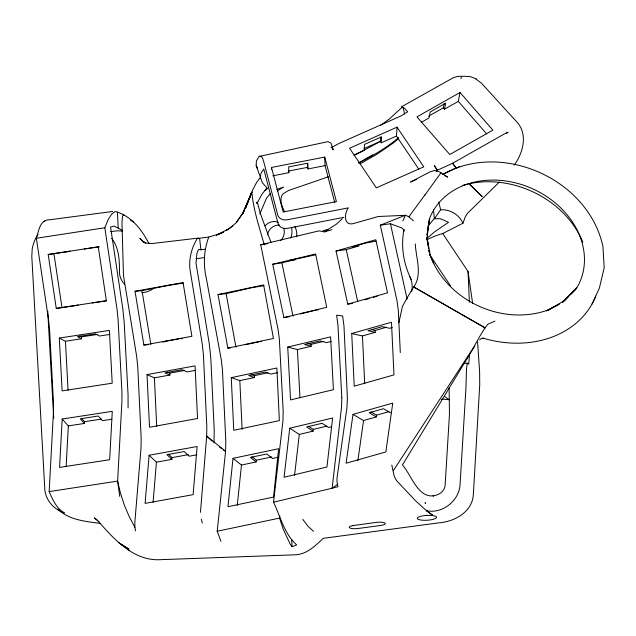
<?xml version="1.0" encoding="UTF-8"?>
<svg xmlns="http://www.w3.org/2000/svg" width="636" height="636" viewBox="0 0 636 636"><rect width="100%" height="100%" fill="white"/><g stroke="black" fill="none" stroke-linecap="round" stroke-linejoin="round"><path stroke-width="0.95" d="M214.006 442.998L214.205 429.785L210.786 357.853L209.3 343.909L195.944 262.692C197.12 258.486 195.785 252.858 198.798 249.304L200.912 249.797L204.903 249.264M220.93 541.308L217.21 531.259L225.581 451.242L225.82 441.702L222.449 369.755L221.28 359.714L206.422 278.791C203.138 265.101 203.79 250.155 208.759 237.069L218.911 234.016L228.229 229.095L232.553 225.852M200.475 512.33L206.676 436.081L206.819 426.557L203.409 354.626L202.335 344.569L190.108 270.252C188.534 259.401 191.579 247.587 197.343 238.476L208.759 237.069M256.451 202.765L257.636 203.266L256.451 202.765L257.93 201.604L261.793 194.497L266.905 187.779L262.39 182.85L256.173 165.519L256.403 160.956L259.106 156.44L328.065 141.629L331.014 143.148L332.358 147.155L330.99 147.711L339.362 143.291L400.823 116.022L407.652 111.801L405.665 109.519A7.847 3.283 60.5 0 0 403.137 107.381L401.658 107.715L389.192 119.131L380.614 125.371M37.993 234.39A35.696 33.008 -54.2 0 0 32.221 248.922L31.8 256.483L44.703 487.224C44.671 499.268 53.281 509.213 64.395 512.934C56.381 508.418 52.693 499.626 49.163 491.604L53.472 411.556L53.448 401.992L49.592 329.79L48.559 319.701L36.355 238.254C38.764 231.13 39.686 219.476 49.807 219.762L112.644 211.47M62.185 419.021L59.577 467.396L109.67 459.717L112.27 411.341L62.185 419.021L68.33 425.905L66.152 466.387M68.33 425.905L84.429 423.433L84.524 421.7L81.559 418.377M397.023 127.16L423.767 166.815L376.313 187.874L349.562 148.22L397.023 127.16L396.459 136.056L381.266 142.798L380.304 141.375L380.574 137.082M381.266 142.798L381.648 136.796L364.571 144.372L364.19 150.374L354.363 154.739M149.102 455.249L145.095 503.386L193.129 494.649L197.128 446.512L149.102 455.249L156.432 462.165L153.077 502.448M156.432 462.165L171.871 459.359L172.014 457.626L168.476 454.287M469.527 354.92L468.692 364.174L467.253 363.14L464.304 363.402M260.394 178.311L260.824 173.676L263.733 168.993L278.035 223.459A7.847 6.575 -2.1 0 0 287.377 228.364L343.79 217.353M233.015 458.349L227.958 506.701L273.575 497.066L278.632 448.714L233.015 458.349L241.481 465.035L256.141 461.943L256.324 460.202L252.039 456.815M237.252 505.501L241.481 465.035M326.141 231.576L324.336 231.822L318.978 230.868L260.704 244.757L278.035 329.21L279.355 339.242L283.203 411.484L282.933 421.104L273.536 502.194C280.452 516.607 284.276 533.93 296.702 544.893L292.083 546.698L290.175 544.098L283.298 529.351L279.562 518.086L279.768 516.114M428.6 248.207L427.058 238.428L428.966 220.938L427.67 230.407M289.754 428.219L284.077 477.231L326.936 467.007L332.62 418.003L289.754 428.219L299.302 434.428L313.079 431.144L313.286 429.38L308.452 426.239M294.532 475.593L299.302 434.428M427.408 232.299L427.018 235.137L429.666 218.824M352.996 414.378L346.095 463.215L385.853 451.934L392.754 403.097L352.996 414.378L363.546 420.539L376.321 416.914L376.568 415.157L388.962 411.643M357.885 460.591L363.546 420.539M460.965 78.713L461.386 76.312L464.972 76.28L470.553 76.694L476.165 78.888M428.688 116.126L443.324 107.834L444.159 103.541M443.324 107.834L444.508 109.193L445.669 103.175L430.167 111.952L429.006 117.97L421.247 122.358M444.508 109.193L458.302 101.378L460.027 92.474L492.876 130.134L449.779 154.524L416.938 116.873L460.027 92.474M467.253 363.14L466.498 369.126L465.942 388.167L460.067 484.441C459.407 500.659 442.147 514.357 426.231 510.652L432.711 515.311L424.244 508.673L415.547 500.794L396.562 480.633L394.28 476.467L391.792 465.075M398.891 322.659L402.373 306.568A22.761 1.662 -60.2 0 1 413.758 286.979L485.03 327.826L413.758 286.979M426.629 239.987A89.024 72.242 23.9 0 1 442.696 233.539L462.952 223.236L465.393 216.582L467.651 213.155L499.332 182.079M259.798 213.911L266.556 198.106L270.674 193.336M251.848 192.048L245.464 208.481L251.784 192.303L243.008 212.885L236.679 221.996L243.167 212.766L252.913 189.528L256.642 182.341L260.204 177.635M119.735 496.406L117.628 481.102L121.937 401.054L121.913 391.49L118.058 319.28L117.024 309.199L104.829 227.752L108.247 219.452L111.618 214.189L114.742 211.828L116.142 211.685C131.565 216.343 141.892 229.747 148.896 243.532M242.65 213.561L251.888 192.549C253.51 210.421 259.552 227.672 264.25 244.924M402.866 220.962L405.418 215.214L408.861 216.757L413.376 220.756M416.723 179.392L410.554 182.055L429.841 171.927L434.348 170.52A11.782 6.829 32.8 0 1 441.018 172.761L447.625 177.134L444.81 175.584M592.076 303.96L599.382 288.1L604.2 267.724L602.912 246.402C588.443 179.296 502.17 140.445 442.497 174.526L459.43 166.568M257.596 203.242L260.514 213.974L270.968 242.443M242.3 214.34L244.558 210.158M474.742 346.016L402.429 464.995C411.381 474.48 418.329 500.675 436.201 495.158C440.955 493.854 445.128 489.76 445.176 484.616L449.461 414.354L449.119 387.721M514.158 165.217C523.221 152.799 528.397 133.624 516.257 121.349L481.555 83.292L475.76 78.904M413.726 287.051C422.678 274.219 415.96 258.049 415.276 243.906M485.03 327.826L487.892 324.193L494.903 321.14M393.271 470.751L473.677 347.343A22.761 1.662 -60.2 0 1 485.061 327.755M401.658 107.715L402.063 107.11M426.78 238.556L434.603 231.806L448.507 222.314L440.462 218.697L434.396 218.752L440.653 209.761L438.721 202.121M428.131 226.011L435.008 217.639M424.935 194.982L441.018 172.761M408.789 216.916L425.015 194.807M466.53 359.253L467.468 358.028M342.303 218.72L336.492 224.111L324.336 231.822L331.849 229.691M576.621 287.615L562.653 302.227M567.98 297.171L564.657 300.558L547.127 310.583M570.643 294.468L574.634 290.406L562.685 302.092M398.692 137.551C386.616 147.83 372.776 155.804 358.68 162.975M436.153 171.346L437.385 170.225L452.554 163.277L505.151 133.504L508.22 132.328M230.399 227.863L236.377 222.528M264.767 190.705L267.867 188.113M398.557 138.656L393.255 143.02L377.291 153.999L360.58 163.587M337.724 484.282L332.127 488.225L273.536 502.194M228.491 229.063L229.763 228.26M372.799 154.739L358.648 162.919M226.178 230.455L229.548 228.38M226.066 230.534L227.68 229.556M401.38 106.888L453.023 77.878L457.093 76.535L460.52 76.248M354.021 155.613L379.573 141.852M559.497 304.095L548.725 309.812L549.146 309.613C503.712 326.713 447.545 301.496 430.429 255.998M546.396 310.901L558.519 304.588M364.126 148.546L380.304 141.375M276.771 189.48L283.616 187.04L278.274 190.291A7.664 7.083 -54.2 0 0 277.614 191.126M400.306 352.567L398.319 310.511L396.975 300.518L380.32 225.184L405.418 215.214M328.438 176.792L288.45 190.53L283.115 193.781A7.664 7.083 -54.2 0 0 281.51 196.429C279.713 201.755 282.392 207.209 284.666 211.923M336.031 251.021L375.789 239.74L387.523 292.846L347.765 304.127L336.031 251.021L346.223 249.598L358.998 245.973L352.121 246.935L366.423 242.873L376.019 241.147M364.81 299.771L369.58 298.411M373.396 297.33L377.204 296.249M351.724 333.518L391.482 322.237L393.978 374.89L354.22 386.163L351.724 333.518L362.433 335.967L375.208 332.342L375.121 330.45L371.504 329.623M375.121 330.45L386.561 327.206M392.229 327.516L389.51 328.287L382.284 326.634L367.982 330.688L375.208 332.342M323.104 230.637L327.882 229.493M272.733 264.226L315.599 254.01L326.721 307.331L283.855 317.555L272.733 264.226L281.875 262.819L295.653 259.536L289.483 260.49L315.631 254.774M316.028 310.137L300.605 313.81L302.37 313.54M287.734 347.065L330.601 336.841L333.415 389.693L290.549 399.909L287.734 347.065L297.394 349.546L311.171 346.254L311.068 344.354L307.339 343.4M311.068 344.354L323.597 341.373M331.141 341.492L326.586 342.581L320.067 340.904L304.652 344.585L311.171 346.254M313.286 429.38L326.777 426.168M331.237 426.82L328.502 427.472L322.055 423.282L306.632 426.955L313.079 431.144M218.005 294.555L263.622 284.92L273.464 338.487L227.847 348.123L218.005 294.555L226.114 293.665L251.713 287.703L263.972 285.667M245.146 344.736L261.555 341.27M231.266 377.641L276.883 368.005L279.355 420.642L233.738 430.278L231.266 377.641L239.828 380.63L254.487 377.538L254.4 375.645L251.101 374.493M254.4 375.645L267.915 372.791M277.686 372.64L270.896 374.071L265.117 372.052L248.708 375.518L254.487 377.538M256.324 460.202L271.771 456.942M278.369 457.244L272.55 458.477L266.842 453.961L250.433 457.427L256.141 461.943M217.21 531.259L279.562 518.086M43.797 221.36L45.005 221.113M271.493 167.467L324.726 157.068L336.42 201.596L283.187 211.995L271.493 167.467L271.564 169.367M307.442 163.492L307.586 167.34L288.434 171.076L288.855 172.682L272.757 175.822M307.586 167.34L308.007 168.938L325.044 165.614L324.726 157.068M135.023 291.288L183.057 282.551L191.897 336.309L143.871 345.046L135.023 291.288L141.995 290.62L170.003 285.119L183.327 283.107M162.53 341.85L178.851 338.885M147.019 374.612L195.053 365.883L197.55 418.504L149.516 427.241L147.019 374.612L154.405 377.848L169.844 375.041L169.756 373.141L167.26 372.052M169.756 373.141L184.154 370.526M195.737 370.327L187.119 371.893L182.135 369.715L164.859 372.855L169.844 375.041M172.014 457.626L188.328 454.661M196.802 454.82L189.146 456.219L184.202 451.544L166.918 454.684L171.871 459.359M36.355 238.254L104.829 227.752M48.193 254.495L98.278 246.808L106.355 300.717L56.262 308.404L48.193 254.495L70.032 251.292L66.152 251.784M99.319 246.8L84.175 249.018M260.704 244.757L267.828 243.66M56.262 308.404L78.101 305.2L74.229 305.693M106.458 300.852L92.252 302.935M59.299 338.066L109.384 330.386L112.206 383.206L62.121 390.894L59.299 338.066L65.436 341.246L81.535 338.773L81.432 336.873L79.77 336.015M81.432 336.873L97.554 334.401M109.885 334.425L99.55 336.015L95.408 333.868L77.393 336.635L81.535 338.773M316.911 310.002L318.676 309.732M283.855 317.555L289.348 316.712M84.524 421.7L101.593 419.076M111.841 419.227L102.444 420.674L98.294 416.024L80.279 418.79L84.429 423.433M49.163 491.604L117.628 481.102L120.45 493.154L124.266 504.928L129.084 516.337L134.88 527.276L135.524 530.837M380.32 225.184L390.44 223.769L401.658 227.871A3.919 3.18 23.9 0 1 403.701 231.528A101.967 82.744 23.9 0 1 404.035 229.739M347.765 304.127L352.4 303.475M110.521 231.687L117.398 230.765L122.12 231.107M195.928 258.741L204.768 257.556M198.472 238.079L151.678 243.588L146.367 243.119L142.989 241.561L145.445 243.31M227.847 348.123L230.55 347.82M180.727 338.702L182.612 338.519M163.452 341.842L165.336 341.667M143.871 345.046L148.22 344.632M426.502 515.399L432.027 515.43L436.105 516.4L436.527 517.537L435.986 518.157L433.513 519.262A9.707 2.433 -3.2 0 1 417.987 519.23A9.707 2.433 -3.2 0 1 426.502 515.414M507.592 132.55L506.407 132.797L507.027 132.892M259.663 156.098L262.159 157.219A19.652 1.972 79 0 1 264.433 164.342L277.717 214.912A7.847 6.575 -2.1 0 0 287.059 219.825L348.329 207.861C344.004 213.656 343.559 226.925 354.363 223.308L378.38 216.494L404.416 215.35M440.653 209.761C450.089 209.244 459.105 214.578 462.952 223.236M449.175 399.734L443.228 399.193A19.613 18.134 -54.2 0 1 441.32 399.289M100.695 523.42C85.995 521.512 68.895 520.113 57.812 509.054M124.004 215.151L123.169 215.055L122.565 216.137L121.961 221.765L123.456 275.277L136.676 356.51L137.75 366.567L141.168 438.498L141.025 448.014L134.84 522.291L134.88 527.276M444.564 396.443L449.032 399.607M121.929 230.168L114.146 226.082L110.561 227.02L122.764 308.468L124.195 322.46L128.051 394.67L128.082 407.938M256.602 202.773L257.636 203.266M425.619 503.163L424.975 502.814L425.508 503.179M144.626 242.507L142.989 241.561M390.623 412.859L383.5 408.694L369.206 412.756L376.321 416.914M371.034 411.921L376.568 415.157M130.571 220.287L133.687 222.131M97.292 520.113L94.311 517.871L98.89 521.766L98.151 521.13C113.764 538.907 132.455 559.823 158.022 559.76L294.738 554.823C306.512 554.632 315.233 545.903 323.215 538.334L438.538 522.887C454.549 521.759 472.691 511.901 473.383 494.029L479.727 384.82L479.623 372.044L477.58 341.842M432.957 495.826L433.513 496.231M219.404 447.021L221.71 448.746M223.252 449.891L224.794 451.043M225.581 451.242L206.676 436.081L212.011 441.114M313.532 531.362L308.118 526.393L302.752 519.334M127.534 548.741L128.901 550.029M469.575 184.289L482.199 196.619L469.36 183.844M458.302 101.378L486.643 133.87M111.674 238.309C118.566 247.11 119.496 259.035 119.473 269.823A19.613 18.134 -54.2 0 0 124.584 284.213M456.704 168.564L452.554 163.277L456.616 168.58M396.459 136.056L418.838 169.232M442.696 233.539L468.056 271.516L472.612 303.34M429.395 254.217L450.527 285.866M333.081 149.786L332.294 148.57L333.081 149.786L332.35 146.996L332.962 149.444M256.173 165.519L257.365 168.174M429.523 254.074L433.839 263.709M201.31 519.222L202.367 523.038M325.044 165.614L334.751 202.558M390.44 223.769L407.12 299.111M346.223 249.598L357.742 301.742M403.137 107.381L404.536 114.051M281.875 262.819L293.005 316.148M427.058 238.428L430.564 256.459M226.114 293.665L235.956 347.224M141.995 290.62L150.835 344.378M428.91 250.163L429.213 252.118M53.933 253.764L62.002 307.673M427.026 237.029L428.688 248.398M428.966 250.29L429.244 252.182M199.632 238.516L200.912 249.797M433.474 209.912L434.396 218.752M291.701 539.892L292.083 546.698M47.74 311.219L53.718 418.17M297.394 349.546L299.946 397.5M65.436 341.246L68.052 390.162M117.406 212.209L118.193 227.831M362.433 335.967L364.698 383.747M239.828 380.63L242.117 429.372M154.405 377.848L156.718 426.573M468.056 271.516L469.384 302.259M308.007 168.938L307.792 163.174L288.641 166.91L288.855 172.682M479.663 339.91A4.706 3.816 23.9 0 1 484.513 338.511M409.942 276.724A31.371 25.464 23.9 0 1 411.667 291.662M595.821 296.13A101.967 82.744 23.9 0 1 482.684 338.042M411.134 279.411A101.967 82.744 23.9 0 1 403.987 229.779M429.038 220.016A81.575 66.2 23.9 0 1 534.725 189.759A81.575 66.2 23.9 0 1 575.373 290.135M267.39 234.787A11.567 10.701 -54.2 0 1 279.458 224.993M294.881 226.535A19.613 18.134 -54.2 0 1 296.726 236.695M153.252 288.577A19.613 18.134 -54.2 0 1 141.788 292.616M283.775 228.459A11.567 10.701 -54.2 0 1 280.508 240.75M265.109 225.907A11.567 10.701 -54.2 0 1 278.274 222.354M291.574 227.473A19.613 18.134 -54.2 0 1 290.843 237.983M462.293 185.513A89.024 72.242 23.9 0 1 582.822 242.149M341.794 397.516L341.524 407.135L332.127 488.225L338.042 486.731A15.717 10.248 74.2 0 1 337.136 477.08L346.97 407.485L347.383 397.898L343.973 325.926L342.629 315.933L336.627 315.241L337.947 325.274L341.794 397.516M223.641 232.013L216.399 235.058L223.641 232.013M352.781 525.606L351.692 525.861A6.861 1.693 -3.7 0 0 350.031 526.465A6.861 1.717 -3.2 0 0 350.881 528.333A6.861 1.717 -3.2 0 0 358.235 528.476L380.582 525.479A6.861 1.741 -3.1 0 0 384.971 523.07A6.861 1.741 -3.1 0 0 376.321 522.402L352.781 525.606M128.822 549.019L119.218 543.049L128.822 549.019M143.498 241.895L139.992 238.373L143.498 241.895M437.385 170.225L434.38 165.773L437.385 170.225"/></g></svg>
